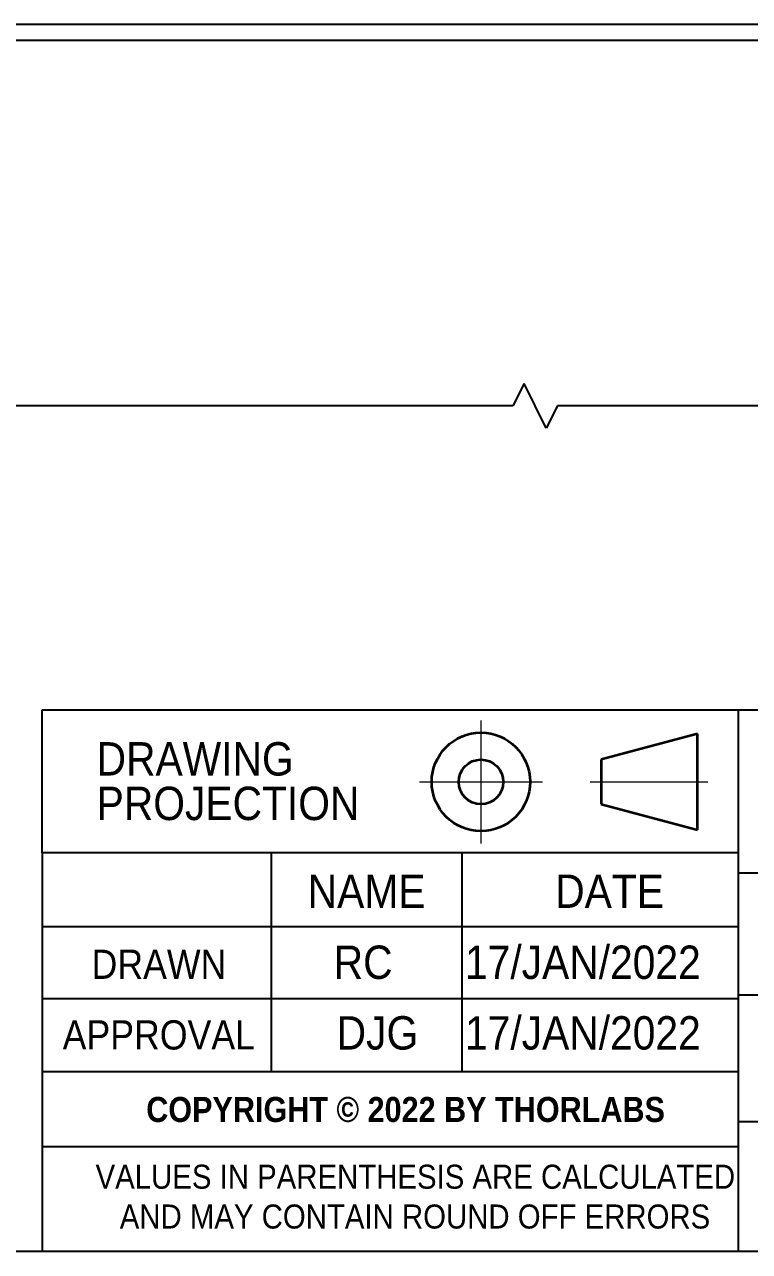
# Model space of a CAD drawing. Header units: millimetres. Extents: x 3 to 832, y 3 to 644.
# Drawn here: x 509.9 to 647.8, y 2.7 to 236 of the extents above; entities that cross this region are included whole.
import ezdxf

# ---------------------------------------------------------------- set-up
doc = ezdxf.new("R2010")
doc.units = ezdxf.units.MM
doc.header["$LTSCALE"] = 3
doc.header["$PDSIZE"] = -1
doc.linetypes.add('SLD-Center', pattern=[19.05, 15.24, -1.27, 1.27, -1.27])
doc.linetypes.add('SLD-Solid', pattern=[0])
doc.layers.add('DIMENSIONS', color=8, linetype='SLD-Solid')
doc.layers.add('SHEET_FORMAT', color=9, linetype='SLD-Solid')
doc.styles.add('SLDTEXTSTYLE0', font='GOTHIC.TTF', dxfattribs={"width": 0.913})
doc.styles.add('SLDTEXTSTYLE2', font='GOTHICB.TTF', dxfattribs={"width": 0.913})
doc.dimstyles.new('SLDDIMSTYLE2', dxfattribs={"dimtxt": 6.35, "dimasz": 9.525, "dimexe": 0, "dimexo": 0.0625, "dimgap": 1.5875, "dimtad": 0, "dimtih": 1, "dimtoh": 1, "dimdec": 1, "dimrnd": 1e-09, "dimzin": 4, "dimdsep": 46, "dimtxsty": 'SLDTEXTSTYLE0', "dimsah": 1, "dimcen": 0.09, "dimadec": 0, "dimazin": 1, "dimtfac": 1, "dimtdec": 1, "dimtofl": 0, "dimtmove": 0, "dimatfit": 3, "dimfxl": 1, "dimfrac": 2, "dimtolj": 1, "dimtzin": 12, "dimarcsym": 0})

# ---------------------------------------------------------------- blocks, each defined once
blk = doc.blocks.new('Third Angle Projection Block')
at = {"color": 7, "linetype": 'SLD-Center', "lineweight": 18}
for p, q in [((304.43, 71.44), (304.43, 42.2)), ((289.81, 56.82), (319.05, 56.82)), ((330.41, 56.82), (358.36, 56.82))]:
    blk.add_line(p, q, dxfattribs=at)
at = {"color": 7, "linetype": 'SLD-Solid', "lineweight": 35}
for p, q in [((355.86, 68.25), (333, 62.13)), ((355.86, 45.39), (355.86, 68.25)), ((333, 62.13), (333, 51.52)), ((333, 51.52), (355.86, 45.39))]:
    blk.add_line(p, q, dxfattribs=at)
for radius in [11.7, 5.3]:
    blk.add_circle((304.43, 56.82), radius, dxfattribs=at)
at = {"color": 7, "linetype": 'Continuous', "lineweight": 0}
blk.add_point((304.43, 56.82), dxfattribs=at)
blk = doc.blocks.new('SW_NOTE_0_1')
at = {"layer": 'SHEET_FORMAT', "color": 0, "char_height": 4.572, "attachment_point": 2, "style": 'SLDTEXTSTYLE0'}
for s, insert in [('VALUES IN PARENTHESIS ARE CALCULATED', (59.72, 5.84)), ('AND MAY CONTAIN ROUND OFF ERRORS', (59.65, -1.73))]:
    blk.add_mtext(s, dxfattribs=dict(at, insert=insert))
blk = doc.blocks.new('SW_NOTE_0_2')
at = {"layer": 'SHEET_FORMAT', "color": 0, "char_height": 6.35, "attachment_point": 1, "style": 'SLDTEXTSTYLE0'}
for s, insert in [('DRAWING', (0, 8.11)), ('PROJECTION', (0, -0.36))]:
    blk.add_mtext(s, dxfattribs=dict(at, insert=insert))
blk = doc.blocks.new('_D_3')
at = {"layer": 'DIMENSIONS'}
for p, q in [((740.53, 228.96), (740.53, 158.18)), ((206.48, 223.59), (206.48, 158.18)), ((604.91, 167.75), (602.79, 163.52)), ((609.14, 159.28), (604.91, 167.75)), ((206.48, 163.52), (446.7, 163.52)), ((459.53, 163.52), (457.6, 163.52)), ((457.6, 163.52), (457.6, 153.43)), ((487.49, 163.52), (489.42, 163.52)), ((489.42, 163.52), (489.42, 153.43)), ((602.79, 163.52), (500.32, 163.52)), ((611.26, 163.52), (609.14, 159.28)), ((740.53, 163.52), (611.26, 163.52)), ((457.6, 153.43), (459.53, 153.43)), ((489.42, 153.43), (487.49, 153.43))]:
    blk.add_line(p, q, dxfattribs=at)
for points in [[(206.48, 163.52), (216.01, 161.99), (216.01, 165.04)], [(740.53, 163.52), (731.01, 165.04), (731.01, 161.99)]]:
    blk.add_solid(points, dxfattribs=at)
at = {"layer": 'DIMENSIONS', "char_height": 6.35, "attachment_point": 1, "style": 'SLDTEXTSTYLE0'}
for s, insert in [('1600.0mm', (452.67, 172.92)), ('62.99in', (459.53, 161.54))]:
    blk.add_mtext(s, dxfattribs=dict(at, insert=insert))

msp = doc.modelspace()

# ---------------------------------------------------------------- linework, layer by layer
at = {"color": 7, "linetype": 'SLD-Solid', "lineweight": 25}
for p, q in [((704.93, 236.02), (352.5, 236.02)), ((353.5, 233.02), (704.93, 233.02))]:
    msp.add_line(p, q, dxfattribs=at)
at = {"layer": 'SHEET_FORMAT'}
for p, q in [((513.31, 78.5), (513.31, 105.72)), ((513.31, 105.72), (645.64, 105.72)), ((645.64, 105.72), (645.64, 2.71)), ((645.64, 105.72), (832.38, 105.72)), ((513.31, 78.5), (513.31, 2.71)), ((645.64, 78.5), (513.31, 78.5)), ((556.82, 78.5), (556.82, 36.89)), ((593.06, 78.5), (593.06, 36.89)), ((645.64, 74.68), (832.38, 74.68)), ((645.64, 64.46), (513.31, 64.46)), ((645.64, 51.48), (832.38, 51.48)), ((645.64, 50.77), (513.31, 50.77)), ((645.64, 36.89), (513.31, 36.89)), ((645.64, 27.42), (832.38, 27.42)), ((513.31, 22.69), (645.64, 22.69)), ((832.38, 2.71), (3.15, 2.71))]:
    msp.add_line(p, q, dxfattribs=at)

# ---------------------------------------------------------------- block references
at = {"color": 7, "linetype": 'Continuous', "xscale": 0.8, "yscale": 0.8, "zscale": 0.8}
msp.add_blockref('Third Angle Projection Block', (353.18, 46.55), dxfattribs=at)
at = {"layer": 'SHEET_FORMAT', "color": 7}
for name, p in [('SW_NOTE_0_2', (523.65, 91.45)), ('SW_NOTE_0_1', (524.53, 13.37))]:
    msp.add_blockref(name, p, dxfattribs=at)

# ---------------------------------------------------------------- texts
at = {"layer": 'SHEET_FORMAT', "color": 7, "attachment_point": 1}
for s, insert, char_height, style in [('NAME', (563.78, 74.39), 6.35, 'SLDTEXTSTYLE0'), ('DATE', (610.84, 74.39), 6.35, 'SLDTEXTSTYLE0'), ('RC', (568.72, 60.88), 6.35, 'SLDTEXTSTYLE0'), ('17/JAN/2022', (593.69, 60.88), 6.35, 'SLDTEXTSTYLE0'), ('DRAWN', (522.69, 60.1), 5.556, 'SLDTEXTSTYLE0'), ('APPROVAL', (517.19, 46.67), 5.556, 'SLDTEXTSTYLE0'), ('DJG', (569.29, 47.45), 6.35, 'SLDTEXTSTYLE0'), ('17/JAN/2022', (593.69, 47.45), 6.35, 'SLDTEXTSTYLE0'), ('COPYRIGHT © 2022 BY THORLABS ', (533.08, 32.09), 4.7625, 'SLDTEXTSTYLE2')]:
    msp.add_mtext(s, dxfattribs=dict(at, insert=insert, char_height=char_height, style=style))

# ---------------------------------------------------------------- dimensions: what is measured, and where the dimension line sits
at = {"layer": 'DIMENSIONS'}
dim = msp.add_linear_dim(base=(740.53, 163.52), p1=(206.48, 227.4), p2=(740.53, 232.77), text='1600.0mm', dimstyle='SLDDIMSTYLE2', dxfattribs=at)
dim.commit()
dim.dimension.update_dxf_attribs({"geometry": '_D_3', "text_midpoint": (473.51, 163.52), "dimtype": 160})

doc.saveas('drawing.dxf')
